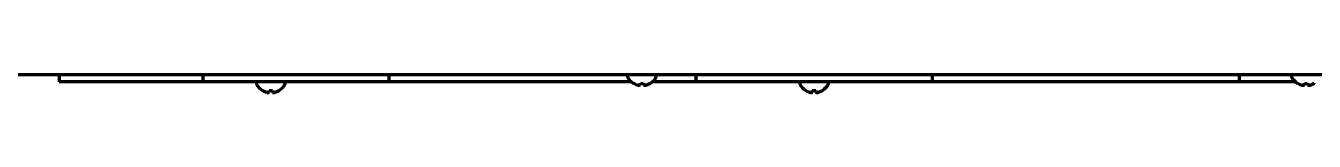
# Model space of a CAD drawing. Header units: inches. Extents: x 904 to 7172, y 213 to 5528.
# Drawn here: x 4758.2 to 5117.2, y 1980.7 to 1985.7 of the extents above; entities that cross this region are included whole.
import ezdxf

# ---------------------------------------------------------------- set-up
doc = ezdxf.new("R2010")
doc.units = ezdxf.units.IN

msp = doc.modelspace()

# ---------------------------------------------------------------- linework, layer by layer
at = {"linetype": 'Continuous', "lineweight": 70}
for p, q in [((4482.04, 1985.72), (5306.04, 1985.72)), ((4767.54, 1985.72), (4767.54, 1983.72)), ((4807.54, 1985.72), (4807.54, 1983.72)), ((4859.38, 1985.72), (4859.38, 1983.72)), ((4925.84, 1985.32), (4925.84, 1985.12)), ((4933.84, 1985.12), (4933.84, 1985.32)), ((4944.88, 1985.72), (4944.88, 1983.72)), ((5010.72, 1985.72), (5010.72, 1983.72)), ((5096.22, 1985.72), (5096.22, 1983.72)), ((5110.84, 1985.32), (5110.84, 1985.12)), ((4770.54, 1983.72), (4767.54, 1983.72)), ((4799.54, 1983.72), (4770.54, 1983.72)), ((4807.54, 1983.72), (4799.54, 1983.72)), ((4810.54, 1983.72), (4807.54, 1983.72)), ((4856.38, 1983.72), (4810.54, 1983.72)), ((4822.46, 1983.32), (4822.46, 1983.12)), ((4830.46, 1983.12), (4830.46, 1983.32)), ((4859.38, 1983.72), (4856.38, 1983.72)), ((4867.38, 1983.72), (4859.38, 1983.72)), ((4926.89, 1983.72), (4867.38, 1983.72)), ((4927.54, 1983.24), (4927.54, 1983.28)), ((4932.14, 1983.28), (4932.14, 1983.24)), ((4936.88, 1983.72), (4932.8, 1983.72)), ((4944.88, 1983.72), (4936.88, 1983.72)), ((4947.88, 1983.72), (4944.88, 1983.72)), ((5007.72, 1983.72), (4947.88, 1983.72)), ((4973.8, 1983.32), (4973.8, 1983.12)), ((4981.8, 1983.12), (4981.8, 1983.32)), ((5010.72, 1983.72), (5007.72, 1983.72)), ((5018.72, 1983.72), (5010.72, 1983.72)), ((5088.22, 1983.72), (5018.72, 1983.72)), ((5096.22, 1983.72), (5088.22, 1983.72)), ((5099.22, 1983.72), (5096.22, 1983.72)), ((5111.89, 1983.72), (5099.22, 1983.72)), ((5112.54, 1983.24), (5112.54, 1983.28)), ((5117.14, 1983.28), (5117.14, 1983.24)), ((4824.16, 1981.24), (4824.16, 1981.28)), ((4828.76, 1981.28), (4828.76, 1981.24)), ((4975.5, 1981.24), (4975.5, 1981.28)), ((4980.1, 1981.28), (4980.1, 1981.24))]:
    msp.add_line(p, q, dxfattribs=at)
for centre, radius, start, end in [((4926.24, 1985.32), 0.4, 90, 180), ((4926.24, 1985.12), 0.4, 180, 210.3012), ((4933.44, 1985.32), 0.4, 0, 90), ((4933.44, 1985.12), 0.4, 329.6988, 0), ((5111.24, 1985.32), 0.4, 90, 180), ((5111.24, 1985.12), 0.4, 180, 210.3012), ((4822.86, 1983.32), 0.4, 90, 180), ((4822.86, 1983.12), 0.4, 180, 210.3012), ((4826.66, 1985.34), 4.8, 210.3012, 238.4186), ((4826.26, 1985.34), 4.8, 301.5837, 329.6988), ((4830.06, 1983.32), 0.4, 0, 90), ((4830.06, 1983.12), 0.4, 329.6988, 0), ((4930.04, 1987.34), 4.8, 210.3012, 238.4186), ((4929.84, 1987.02), 3.78, 262.3959, 269.9965), ((4929.84, 1987.02), 3.78, 270.0035, 277.6041), ((4929.64, 1987.34), 4.8, 301.5837, 329.6988), ((4974.2, 1983.32), 0.4, 90, 180), ((4974.2, 1983.12), 0.4, 180, 210.3012), ((4978, 1985.34), 4.8, 210.3012, 238.4186), ((4977.6, 1985.34), 4.8, 301.5837, 329.6988), ((4981.4, 1983.32), 0.4, 0, 90), ((4981.4, 1983.12), 0.4, 329.6988, 0), ((5115.04, 1987.34), 4.8, 210.3012, 238.4186), ((5114.84, 1987.02), 3.78, 262.3959, 269.9965), ((5114.84, 1987.02), 3.78, 270.0035, 277.6041), ((4826.46, 1985.02), 3.78, 262.3959, 269.9965), ((4826.46, 1985.02), 3.78, 270.0035, 277.6041), ((4977.8, 1985.02), 3.78, 262.3959, 269.9965), ((4977.8, 1985.02), 3.78, 270.0035, 277.6041)]:
    msp.add_arc(centre, radius, start, end, dxfattribs=at)
for points in [[(4927.54, 1983.28), (4927.75, 1983.15), (4927.96, 1983.04), (4928.28, 1982.91), (4928.39, 1982.86), (4928.61, 1982.79), (4928.73, 1982.76), (4928.84, 1982.73)], [(4930.34, 1983.28), (4930.34, 1983.15), (4930.34, 1983.04), (4930.34, 1982.91), (4930.34, 1982.86), (4930.34, 1982.79), (4930.34, 1982.76), (4930.34, 1982.73)], [(5112.54, 1983.28), (5112.75, 1983.15), (5112.96, 1983.04), (5113.28, 1982.91), (5113.39, 1982.86), (5113.61, 1982.79), (5113.73, 1982.76), (5113.84, 1982.73)], [(5115.34, 1983.28), (5115.34, 1983.15), (5115.34, 1983.04), (5115.34, 1982.91), (5115.34, 1982.86), (5115.34, 1982.79), (5115.34, 1982.76), (5115.34, 1982.73)], [(4824.16, 1981.28), (4824.37, 1981.15), (4824.58, 1981.04), (4824.9, 1980.91), (4825.01, 1980.86), (4825.23, 1980.79), (4825.35, 1980.76), (4825.46, 1980.73)], [(4826.96, 1981.28), (4826.96, 1981.15), (4826.96, 1981.04), (4826.96, 1980.91), (4826.96, 1980.86), (4826.96, 1980.79), (4826.96, 1980.76), (4826.96, 1980.73)], [(4975.5, 1981.28), (4975.71, 1981.15), (4975.92, 1981.04), (4976.24, 1980.91), (4976.35, 1980.86), (4976.57, 1980.79), (4976.69, 1980.76), (4976.8, 1980.73)], [(4978.3, 1981.28), (4978.3, 1981.15), (4978.3, 1981.04), (4978.3, 1980.91), (4978.3, 1980.86), (4978.3, 1980.79), (4978.3, 1980.76), (4978.3, 1980.73)]]:
    msp.add_open_spline(points, degree=3, knots=[0, 0, 0, 0, 0.5, 0.5, 0.75, 0.75, 1, 1, 1, 1], dxfattribs=at)
for points in [[(4928.84, 1982.73), (4928.87, 1982.72), (4928.92, 1982.72), (4928.99, 1982.71), (4929.07, 1982.71), (4929.14, 1982.71), (4929.21, 1982.71), (4929.27, 1982.72), (4929.32, 1982.72), (4929.34, 1982.73)], [(4929.34, 1982.73), (4929.34, 1982.74), (4929.34, 1982.77), (4929.34, 1982.82), (4929.34, 1982.88), (4929.34, 1982.94), (4929.34, 1983), (4929.34, 1983.08), (4929.34, 1983.17), (4929.34, 1983.24), (4929.34, 1983.28)], [(4929.34, 1983.28), (4929.51, 1983.25), (4929.84, 1983.23), (4930.18, 1983.25), (4930.34, 1983.28)], [(4930.34, 1982.73), (4930.37, 1982.72), (4930.42, 1982.72), (4930.49, 1982.71), (4930.56, 1982.71), (4930.63, 1982.71), (4930.7, 1982.71), (4930.77, 1982.72), (4930.82, 1982.72), (4930.84, 1982.73)], [(4930.84, 1982.73), (4930.9, 1982.74), (4931.01, 1982.77), (4931.17, 1982.82), (4931.33, 1982.88), (4931.48, 1982.94), (4931.63, 1983), (4931.79, 1983.08), (4931.96, 1983.17), (4932.08, 1983.24), (4932.14, 1983.28)], [(5113.84, 1982.73), (5113.87, 1982.72), (5113.92, 1982.72), (5113.99, 1982.71), (5114.07, 1982.71), (5114.14, 1982.71), (5114.21, 1982.71), (5114.27, 1982.72), (5114.32, 1982.72), (5114.34, 1982.73)], [(5114.34, 1982.73), (5114.34, 1982.74), (5114.34, 1982.77), (5114.34, 1982.82), (5114.34, 1982.88), (5114.34, 1982.94), (5114.34, 1983), (5114.34, 1983.08), (5114.34, 1983.17), (5114.34, 1983.24), (5114.34, 1983.28)], [(5114.34, 1983.28), (5114.51, 1983.25), (5114.84, 1983.23), (5115.18, 1983.25), (5115.34, 1983.28)], [(5115.34, 1982.73), (5115.37, 1982.72), (5115.42, 1982.72), (5115.49, 1982.71), (5115.56, 1982.71), (5115.63, 1982.71), (5115.7, 1982.71), (5115.77, 1982.72), (5115.82, 1982.72), (5115.84, 1982.73)], [(5115.84, 1982.73), (5115.9, 1982.74), (5116.01, 1982.77), (5116.17, 1982.82), (5116.33, 1982.88), (5116.48, 1982.94), (5116.63, 1983), (5116.79, 1983.08), (5116.96, 1983.17), (5117.08, 1983.24), (5117.14, 1983.28)], [(4825.46, 1980.73), (4825.49, 1980.72), (4825.54, 1980.72), (4825.61, 1980.71), (4825.69, 1980.71), (4825.76, 1980.71), (4825.83, 1980.71), (4825.89, 1980.72), (4825.94, 1980.72), (4825.96, 1980.73)], [(4825.96, 1980.73), (4825.96, 1980.74), (4825.96, 1980.77), (4825.96, 1980.82), (4825.96, 1980.88), (4825.96, 1980.94), (4825.96, 1981), (4825.96, 1981.08), (4825.96, 1981.17), (4825.96, 1981.24), (4825.96, 1981.28)], [(4826.96, 1980.73), (4826.99, 1980.72), (4827.04, 1980.72), (4827.11, 1980.71), (4827.18, 1980.71), (4827.25, 1980.71), (4827.32, 1980.71), (4827.39, 1980.72), (4827.44, 1980.72), (4827.46, 1980.73)], [(4827.46, 1980.73), (4827.52, 1980.74), (4827.63, 1980.77), (4827.79, 1980.82), (4827.95, 1980.88), (4828.1, 1980.94), (4828.25, 1981), (4828.41, 1981.08), (4828.58, 1981.17), (4828.7, 1981.24), (4828.76, 1981.28)], [(4976.8, 1980.73), (4976.83, 1980.72), (4976.88, 1980.72), (4976.95, 1980.71), (4977.03, 1980.71), (4977.1, 1980.71), (4977.17, 1980.71), (4977.23, 1980.72), (4977.28, 1980.72), (4977.3, 1980.73)], [(4977.3, 1980.73), (4977.3, 1980.74), (4977.3, 1980.77), (4977.3, 1980.82), (4977.3, 1980.88), (4977.3, 1980.94), (4977.3, 1981), (4977.3, 1981.08), (4977.3, 1981.17), (4977.3, 1981.24), (4977.3, 1981.28)], [(4978.3, 1980.73), (4978.33, 1980.72), (4978.38, 1980.72), (4978.45, 1980.71), (4978.52, 1980.71), (4978.59, 1980.71), (4978.66, 1980.71), (4978.73, 1980.72), (4978.78, 1980.72), (4978.8, 1980.73)], [(4978.8, 1980.73), (4978.86, 1980.74), (4978.97, 1980.77), (4979.13, 1980.82), (4979.29, 1980.88), (4979.44, 1980.94), (4979.59, 1981), (4979.75, 1981.08), (4979.92, 1981.17), (4980.04, 1981.24), (4980.1, 1981.28)]]:
    msp.add_open_spline(points, degree=3, dxfattribs=at)

doc.saveas('drawing.dxf')
